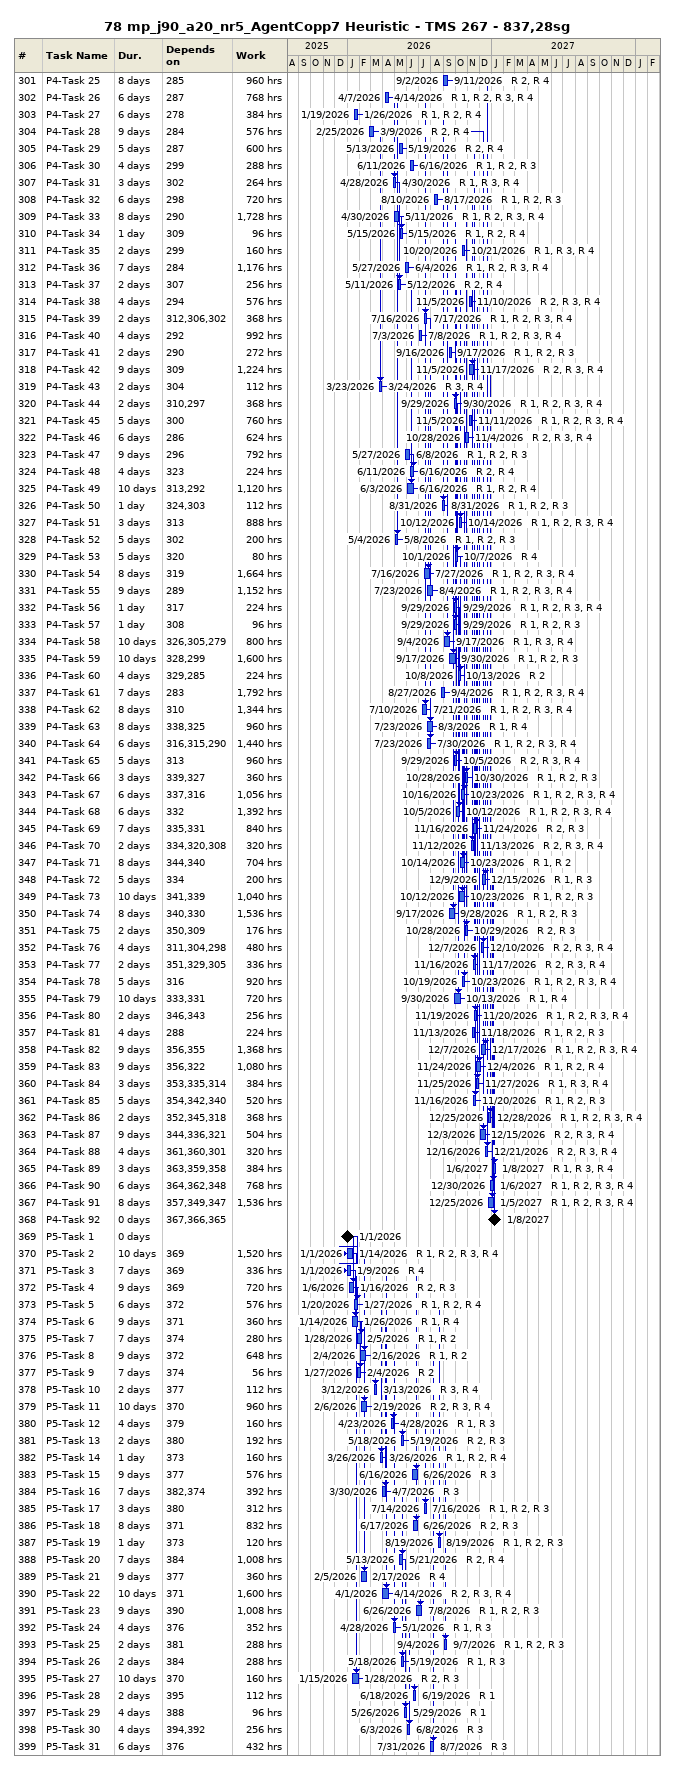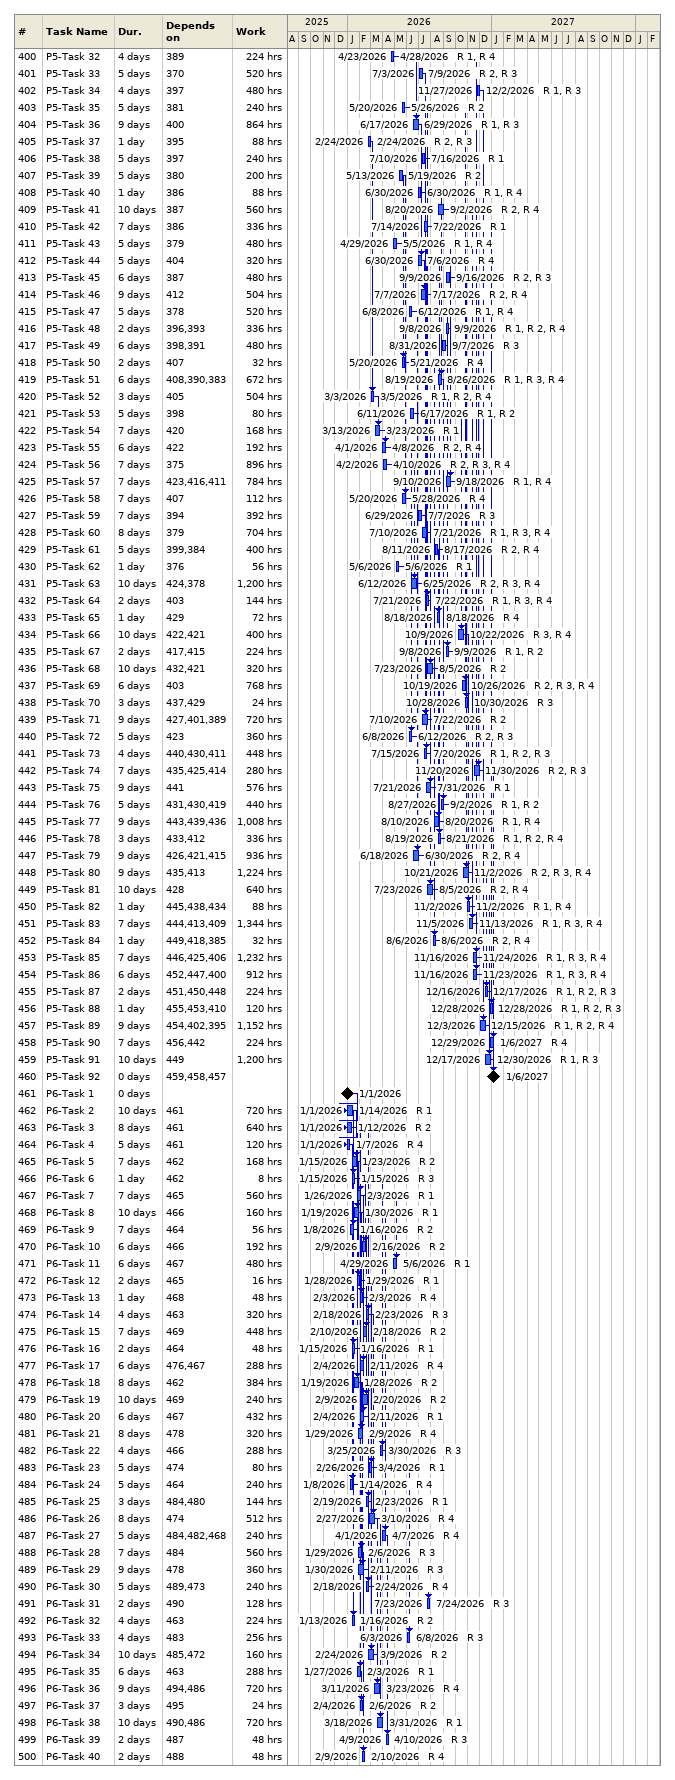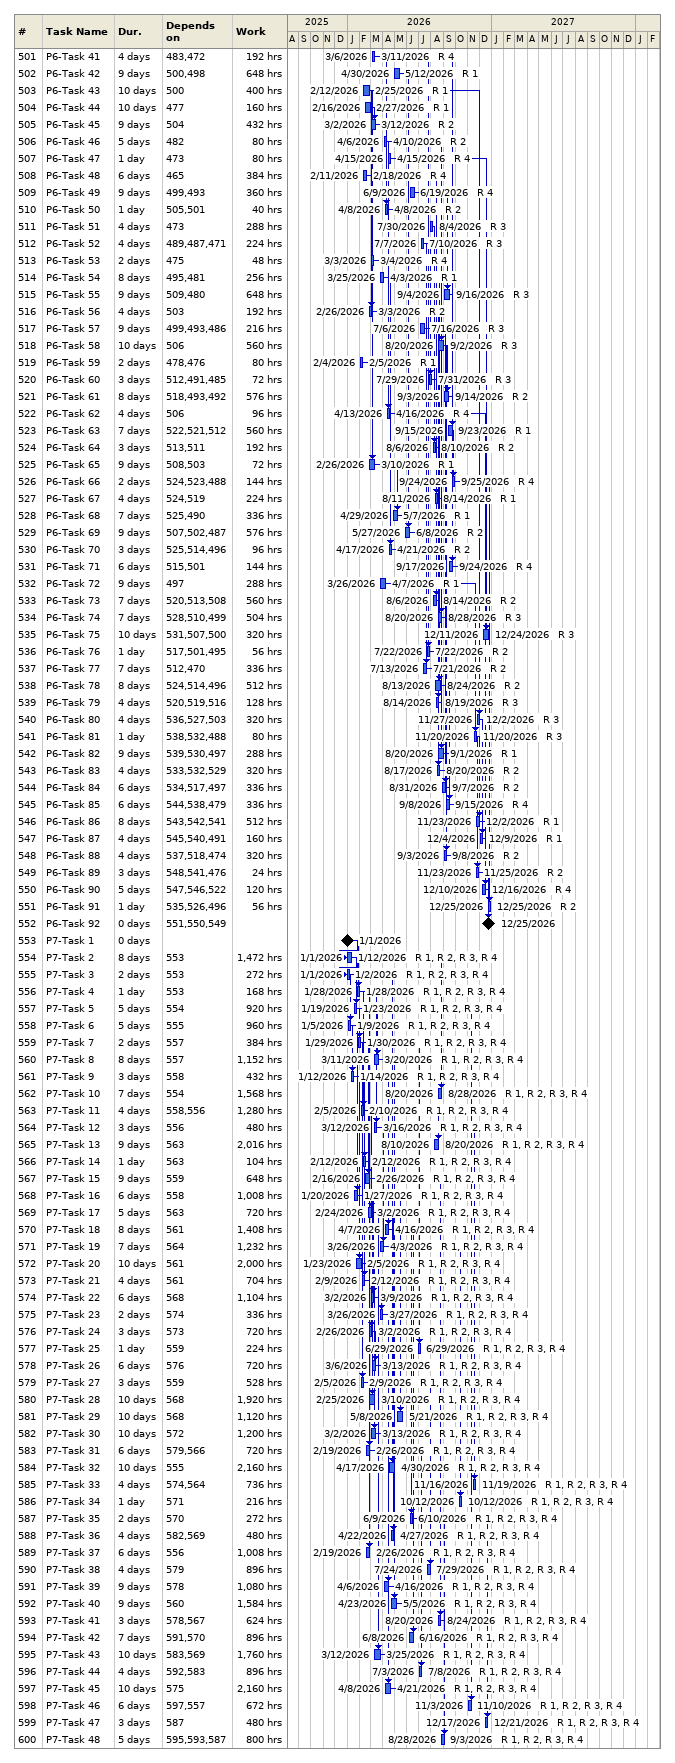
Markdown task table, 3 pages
78 mp_j90_a20_nr5_AgentCopp7 Heuristic - TMS 267 - 837,28sg

| ID | Task | Duration | Start | Finish | Predecessors | Resources | Work (h) |
|---|---|---|---|---|---|---|---|
| 301 | P4-Task 25 | 8d | 2026-09-02 | 2026-09-11 | 285 | R 2, R 4 | 960 |
| 302 | P4-Task 26 | 6d | 2026-04-07 | 2026-04-14 | 287 | R 1, R 2, R 3, R 4 | 768 |
| 303 | P4-Task 27 | 6d | 2026-01-19 | 2026-01-26 | 278 | R 1, R 2, R 4 | 384 |
| 304 | P4-Task 28 | 9d | 2026-02-25 | 2026-03-09 | 284 | R 2, R 4 | 576 |
| 305 | P4-Task 29 | 5d | 2026-05-13 | 2026-05-19 | 287 | R 2, R 4 | 600 |
| 306 | P4-Task 30 | 4d | 2026-06-11 | 2026-06-16 | 299 | R 1, R 2, R 3 | 288 |
| 307 | P4-Task 31 | 3d | 2026-04-28 | 2026-04-30 | 302 | R 1, R 3, R 4 | 264 |
| 308 | P4-Task 32 | 6d | 2026-08-10 | 2026-08-17 | 298 | R 1, R 2, R 3 | 720 |
| 309 | P4-Task 33 | 8d | 2026-04-30 | 2026-05-11 | 290 | R 1, R 2, R 3, R 4 | 1728 |
| 310 | P4-Task 34 | 1d | 2026-05-15 | 2026-05-15 | 309 | R 1, R 2, R 4 | 96 |
| 311 | P4-Task 35 | 2d | 2026-10-20 | 2026-10-21 | 299 | R 1, R 3, R 4 | 160 |
| 312 | P4-Task 36 | 7d | 2026-05-27 | 2026-06-04 | 284 | R 1, R 2, R 3, R 4 | 1176 |
| 313 | P4-Task 37 | 2d | 2026-05-11 | 2026-05-12 | 307 | R 2, R 4 | 256 |
| 314 | P4-Task 38 | 4d | 2026-11-05 | 2026-11-10 | 294 | R 2, R 3, R 4 | 576 |
| 315 | P4-Task 39 | 2d | 2026-07-16 | 2026-07-17 | 312, 306, 302 | R 1, R 2, R 3, R 4 | 368 |
| 316 | P4-Task 40 | 4d | 2026-07-03 | 2026-07-08 | 292 | R 1, R 2, R 3, R 4 | 992 |
| 317 | P4-Task 41 | 2d | 2026-09-16 | 2026-09-17 | 290 | R 1, R 2, R 3 | 272 |
| 318 | P4-Task 42 | 9d | 2026-11-05 | 2026-11-17 | 309 | R 2, R 3, R 4 | 1224 |
| 319 | P4-Task 43 | 2d | 2026-03-23 | 2026-03-24 | 304 | R 3, R 4 | 112 |
| 320 | P4-Task 44 | 2d | 2026-09-29 | 2026-09-30 | 310, 297 | R 1, R 2, R 3, R 4 | 368 |
| 321 | P4-Task 45 | 5d | 2026-11-05 | 2026-11-11 | 300 | R 1, R 2, R 3, R 4 | 760 |
| 322 | P4-Task 46 | 6d | 2026-10-28 | 2026-11-04 | 286 | R 2, R 3, R 4 | 624 |
| 323 | P4-Task 47 | 9d | 2026-05-27 | 2026-06-08 | 296 | R 1, R 2, R 3 | 792 |
| 324 | P4-Task 48 | 4d | 2026-06-11 | 2026-06-16 | 323 | R 2, R 4 | 224 |
| 325 | P4-Task 49 | 10d | 2026-06-03 | 2026-06-16 | 313, 292 | R 1, R 2, R 4 | 1120 |
| 326 | P4-Task 50 | 1d | 2026-08-31 | 2026-08-31 | 324, 303 | R 1, R 2, R 3 | 112 |
| 327 | P4-Task 51 | 3d | 2026-10-12 | 2026-10-14 | 313 | R 1, R 2, R 3, R 4 | 888 |
| 328 | P4-Task 52 | 5d | 2026-05-04 | 2026-05-08 | 302 | R 1, R 2, R 3 | 200 |
| 329 | P4-Task 53 | 5d | 2026-10-01 | 2026-10-07 | 320 | R 4 | 80 |
| 330 | P4-Task 54 | 8d | 2026-07-16 | 2026-07-27 | 319 | R 1, R 2, R 3, R 4 | 1664 |
| 331 | P4-Task 55 | 9d | 2026-07-23 | 2026-08-04 | 289 | R 1, R 2, R 3, R 4 | 1152 |
| 332 | P4-Task 56 | 1d | 2026-09-29 | 2026-09-29 | 317 | R 1, R 2, R 3, R 4 | 224 |
| 333 | P4-Task 57 | 1d | 2026-09-29 | 2026-09-29 | 308 | R 1, R 2, R 3 | 96 |
| 334 | P4-Task 58 | 10d | 2026-09-04 | 2026-09-17 | 326, 305, 279 | R 1, R 3, R 4 | 800 |
| 335 | P4-Task 59 | 10d | 2026-09-17 | 2026-09-30 | 328, 299 | R 1, R 2, R 3 | 1600 |
| 336 | P4-Task 60 | 4d | 2026-10-08 | 2026-10-13 | 329, 285 | R 2 | 224 |
| 337 | P4-Task 61 | 7d | 2026-08-27 | 2026-09-04 | 283 | R 1, R 2, R 3, R 4 | 1792 |
| 338 | P4-Task 62 | 8d | 2026-07-10 | 2026-07-21 | 310 | R 1, R 2, R 3, R 4 | 1344 |
| 339 | P4-Task 63 | 8d | 2026-07-23 | 2026-08-03 | 338, 325 | R 1, R 4 | 960 |
| 340 | P4-Task 64 | 6d | 2026-07-23 | 2026-07-30 | 316, 315, 290 | R 1, R 2, R 3, R 4 | 1440 |
| 341 | P4-Task 65 | 5d | 2026-09-29 | 2026-10-05 | 313 | R 2, R 3, R 4 | 960 |
| 342 | P4-Task 66 | 3d | 2026-10-28 | 2026-10-30 | 339, 327 | R 1, R 2, R 3 | 360 |
| 343 | P4-Task 67 | 6d | 2026-10-16 | 2026-10-23 | 337, 316 | R 1, R 2, R 3, R 4 | 1056 |
| 344 | P4-Task 68 | 6d | 2026-10-05 | 2026-10-12 | 332 | R 1, R 2, R 3, R 4 | 1392 |
| 345 | P4-Task 69 | 7d | 2026-11-16 | 2026-11-24 | 335, 331 | R 2, R 3 | 840 |
| 346 | P4-Task 70 | 2d | 2026-11-12 | 2026-11-13 | 334, 320, 308 | R 2, R 3, R 4 | 320 |
| 347 | P4-Task 71 | 8d | 2026-10-14 | 2026-10-23 | 344, 340 | R 1, R 2 | 704 |
| 348 | P4-Task 72 | 5d | 2026-12-09 | 2026-12-15 | 334 | R 1, R 3 | 200 |
| 349 | P4-Task 73 | 10d | 2026-10-12 | 2026-10-23 | 341, 339 | R 1, R 2, R 3 | 1040 |
| 350 | P4-Task 74 | 8d | 2026-09-17 | 2026-09-28 | 340, 330 | R 1, R 2, R 3 | 1536 |
| 351 | P4-Task 75 | 2d | 2026-10-28 | 2026-10-29 | 350, 309 | R 2, R 3 | 176 |
| 352 | P4-Task 76 | 4d | 2026-12-07 | 2026-12-10 | 311, 304, 298 | R 2, R 3, R 4 | 480 |
| 353 | P4-Task 77 | 2d | 2026-11-16 | 2026-11-17 | 351, 329, 305 | R 2, R 3, R 4 | 336 |
| 354 | P4-Task 78 | 5d | 2026-10-19 | 2026-10-23 | 316 | R 1, R 2, R 3, R 4 | 920 |
| 355 | P4-Task 79 | 10d | 2026-09-30 | 2026-10-13 | 333, 331 | R 1, R 4 | 720 |
| 356 | P4-Task 80 | 2d | 2026-11-19 | 2026-11-20 | 346, 343 | R 1, R 2, R 3, R 4 | 256 |
| 357 | P4-Task 81 | 4d | 2026-11-13 | 2026-11-18 | 288 | R 1, R 2, R 3 | 224 |
| 358 | P4-Task 82 | 9d | 2026-12-07 | 2026-12-17 | 356, 355 | R 1, R 2, R 3, R 4 | 1368 |
| 359 | P4-Task 83 | 9d | 2026-11-24 | 2026-12-04 | 356, 322 | R 1, R 2, R 4 | 1080 |
| 360 | P4-Task 84 | 3d | 2026-11-25 | 2026-11-27 | 353, 335, 314 | R 1, R 3, R 4 | 384 |
| 361 | P4-Task 85 | 5d | 2026-11-16 | 2026-11-20 | 354, 342, 340 | R 1, R 2, R 3 | 520 |
| 362 | P4-Task 86 | 2d | 2026-12-25 | 2026-12-28 | 352, 345, 318 | R 1, R 2, R 3, R 4 | 368 |
| 363 | P4-Task 87 | 9d | 2026-12-03 | 2026-12-15 | 344, 336, 321 | R 2, R 3, R 4 | 504 |
| 364 | P4-Task 88 | 4d | 2026-12-16 | 2026-12-21 | 361, 360, 301 | R 2, R 3, R 4 | 320 |
| 365 | P4-Task 89 | 3d | 2027-01-06 | 2027-01-08 | 363, 359, 358 | R 1, R 3, R 4 | 384 |
| 366 | P4-Task 90 | 6d | 2026-12-30 | 2027-01-06 | 364, 362, 348 | R 1, R 2, R 3, R 4 | 768 |
| 367 | P4-Task 91 | 8d | 2026-12-25 | 2027-01-05 | 357, 349, 347 | R 1, R 2, R 3, R 4 | 1536 |
| 368 | P4-Task 92 | 0d | 2027-01-08 | 2027-01-08 | 367, 366, 365 |  |  |
| 369 | P5-Task 1 | 0d | 2026-01-01 | 2026-01-01 |  |  |  |
| 370 | P5-Task 2 | 10d | 2026-01-01 | 2026-01-14 | 369 | R 1, R 2, R 3, R 4 | 1520 |
| 371 | P5-Task 3 | 7d | 2026-01-01 | 2026-01-09 | 369 | R 4 | 336 |
| 372 | P5-Task 4 | 9d | 2026-01-06 | 2026-01-16 | 369 | R 2, R 3 | 720 |
| 373 | P5-Task 5 | 6d | 2026-01-20 | 2026-01-27 | 372 | R 1, R 2, R 4 | 576 |
| 374 | P5-Task 6 | 9d | 2026-01-14 | 2026-01-26 | 371 | R 1, R 4 | 360 |
| 375 | P5-Task 7 | 7d | 2026-01-28 | 2026-02-05 | 374 | R 1, R 2 | 280 |
| 376 | P5-Task 8 | 9d | 2026-02-04 | 2026-02-16 | 372 | R 1, R 2 | 648 |
| 377 | P5-Task 9 | 7d | 2026-01-27 | 2026-02-04 | 374 | R 2 | 56 |
| 378 | P5-Task 10 | 2d | 2026-03-12 | 2026-03-13 | 377 | R 3, R 4 | 112 |
| 379 | P5-Task 11 | 10d | 2026-02-06 | 2026-02-19 | 370 | R 2, R 3, R 4 | 960 |
| 380 | P5-Task 12 | 4d | 2026-04-23 | 2026-04-28 | 379 | R 1, R 3 | 160 |
| 381 | P5-Task 13 | 2d | 2026-05-18 | 2026-05-19 | 380 | R 2, R 3 | 192 |
| 382 | P5-Task 14 | 1d | 2026-03-26 | 2026-03-26 | 373 | R 1, R 2, R 4 | 160 |
| 383 | P5-Task 15 | 9d | 2026-06-16 | 2026-06-26 | 377 | R 3 | 576 |
| 384 | P5-Task 16 | 7d | 2026-03-30 | 2026-04-07 | 382, 374 | R 3 | 392 |
| 385 | P5-Task 17 | 3d | 2026-07-14 | 2026-07-16 | 380 | R 1, R 2, R 3 | 312 |
| 386 | P5-Task 18 | 8d | 2026-06-17 | 2026-06-26 | 371 | R 2, R 3 | 832 |
| 387 | P5-Task 19 | 1d | 2026-08-19 | 2026-08-19 | 373 | R 1, R 2, R 3 | 120 |
| 388 | P5-Task 20 | 7d | 2026-05-13 | 2026-05-21 | 384 | R 2, R 4 | 1008 |
| 389 | P5-Task 21 | 9d | 2026-02-05 | 2026-02-17 | 377 | R 4 | 360 |
| 390 | P5-Task 22 | 10d | 2026-04-01 | 2026-04-14 | 371 | R 2, R 3, R 4 | 1600 |
| 391 | P5-Task 23 | 9d | 2026-06-26 | 2026-07-08 | 390 | R 1, R 2, R 3 | 1008 |
| 392 | P5-Task 24 | 4d | 2026-04-28 | 2026-05-01 | 376 | R 1, R 3 | 352 |
| 393 | P5-Task 25 | 2d | 2026-09-04 | 2026-09-07 | 381 | R 1, R 2, R 3 | 288 |
| 394 | P5-Task 26 | 2d | 2026-05-18 | 2026-05-19 | 384 | R 1, R 3 | 288 |
| 395 | P5-Task 27 | 10d | 2026-01-15 | 2026-01-28 | 370 | R 2, R 3 | 160 |
| 396 | P5-Task 28 | 2d | 2026-06-18 | 2026-06-19 | 395 | R 1 | 112 |
| 397 | P5-Task 29 | 4d | 2026-05-26 | 2026-05-29 | 388 | R 1 | 96 |
| 398 | P5-Task 30 | 4d | 2026-06-03 | 2026-06-08 | 394, 392 | R 3 | 256 |
| 399 | P5-Task 31 | 6d | 2026-07-31 | 2026-08-07 | 376 | R 3 | 432 |
| 400 | P5-Task 32 | 4d | 2026-04-23 | 2026-04-28 | 389 | R 1, R 4 | 224 |
| 401 | P5-Task 33 | 5d | 2026-07-03 | 2026-07-09 | 370 | R 2, R 3 | 520 |
| 402 | P5-Task 34 | 4d | 2026-11-27 | 2026-12-02 | 397 | R 1, R 3 | 480 |
| 403 | P5-Task 35 | 5d | 2026-05-20 | 2026-05-26 | 381 | R 2 | 240 |
| 404 | P5-Task 36 | 9d | 2026-06-17 | 2026-06-29 | 400 | R 1, R 3 | 864 |
| 405 | P5-Task 37 | 1d | 2026-02-24 | 2026-02-24 | 395 | R 2, R 3 | 88 |
| 406 | P5-Task 38 | 5d | 2026-07-10 | 2026-07-16 | 397 | R 1 | 240 |
| 407 | P5-Task 39 | 5d | 2026-05-13 | 2026-05-19 | 380 | R 2 | 200 |
| 408 | P5-Task 40 | 1d | 2026-06-30 | 2026-06-30 | 386 | R 1, R 4 | 88 |
| 409 | P5-Task 41 | 10d | 2026-08-20 | 2026-09-02 | 387 | R 2, R 4 | 560 |
| 410 | P5-Task 42 | 7d | 2026-07-14 | 2026-07-22 | 386 | R 1 | 336 |
| 411 | P5-Task 43 | 5d | 2026-04-29 | 2026-05-05 | 379 | R 1, R 4 | 480 |
| 412 | P5-Task 44 | 5d | 2026-06-30 | 2026-07-06 | 404 | R 4 | 320 |
| 413 | P5-Task 45 | 6d | 2026-09-09 | 2026-09-16 | 387 | R 2, R 3 | 480 |
| 414 | P5-Task 46 | 9d | 2026-07-07 | 2026-07-17 | 412 | R 2, R 4 | 504 |
| 415 | P5-Task 47 | 5d | 2026-06-08 | 2026-06-12 | 378 | R 1, R 4 | 520 |
| 416 | P5-Task 48 | 2d | 2026-09-08 | 2026-09-09 | 396, 393 | R 1, R 2, R 4 | 336 |
| 417 | P5-Task 49 | 6d | 2026-08-31 | 2026-09-07 | 398, 391 | R 3 | 480 |
| 418 | P5-Task 50 | 2d | 2026-05-20 | 2026-05-21 | 407 | R 4 | 32 |
| 419 | P5-Task 51 | 6d | 2026-08-19 | 2026-08-26 | 408, 390, 383 | R 1, R 3, R 4 | 672 |
| 420 | P5-Task 52 | 3d | 2026-03-03 | 2026-03-05 | 405 | R 1, R 2, R 4 | 504 |
| 421 | P5-Task 53 | 5d | 2026-06-11 | 2026-06-17 | 398 | R 1, R 2 | 80 |
| 422 | P5-Task 54 | 7d | 2026-03-13 | 2026-03-23 | 420 | R 1 | 168 |
| 423 | P5-Task 55 | 6d | 2026-04-01 | 2026-04-08 | 422 | R 2, R 4 | 192 |
| 424 | P5-Task 56 | 7d | 2026-04-02 | 2026-04-10 | 375 | R 2, R 3, R 4 | 896 |
| 425 | P5-Task 57 | 7d | 2026-09-10 | 2026-09-18 | 423, 416, 411 | R 1, R 4 | 784 |
| 426 | P5-Task 58 | 7d | 2026-05-20 | 2026-05-28 | 407 | R 4 | 112 |
| 427 | P5-Task 59 | 7d | 2026-06-29 | 2026-07-07 | 394 | R 3 | 392 |
| 428 | P5-Task 60 | 8d | 2026-07-10 | 2026-07-21 | 379 | R 1, R 3, R 4 | 704 |
| 429 | P5-Task 61 | 5d | 2026-08-11 | 2026-08-17 | 399, 384 | R 2, R 4 | 400 |
| 430 | P5-Task 62 | 1d | 2026-05-06 | 2026-05-06 | 376 | R 1 | 56 |
| 431 | P5-Task 63 | 10d | 2026-06-12 | 2026-06-25 | 424, 378 | R 2, R 3, R 4 | 1200 |
| 432 | P5-Task 64 | 2d | 2026-07-21 | 2026-07-22 | 403 | R 1, R 3, R 4 | 144 |
| 433 | P5-Task 65 | 1d | 2026-08-18 | 2026-08-18 | 429 | R 4 | 72 |
| 434 | P5-Task 66 | 10d | 2026-10-09 | 2026-10-22 | 422, 421 | R 3, R 4 | 400 |
| 435 | P5-Task 67 | 2d | 2026-09-08 | 2026-09-09 | 417, 415 | R 1, R 2 | 224 |
| 436 | P5-Task 68 | 10d | 2026-07-23 | 2026-08-05 | 432, 421 | R 2 | 320 |
| 437 | P5-Task 69 | 6d | 2026-10-19 | 2026-10-26 | 403 | R 2, R 3, R 4 | 768 |
| 438 | P5-Task 70 | 3d | 2026-10-28 | 2026-10-30 | 437, 429 | R 3 | 24 |
| 439 | P5-Task 71 | 9d | 2026-07-10 | 2026-07-22 | 427, 401, 389 | R 2 | 720 |
| 440 | P5-Task 72 | 5d | 2026-06-08 | 2026-06-12 | 423 | R 2, R 3 | 360 |
| 441 | P5-Task 73 | 4d | 2026-07-15 | 2026-07-20 | 440, 430, 411 | R 1, R 2, R 3 | 448 |
| 442 | P5-Task 74 | 7d | 2026-11-20 | 2026-11-30 | 435, 425, 414 | R 2, R 3 | 280 |
| 443 | P5-Task 75 | 9d | 2026-07-21 | 2026-07-31 | 441 | R 1 | 576 |
| 444 | P5-Task 76 | 5d | 2026-08-27 | 2026-09-02 | 431, 430, 419 | R 1, R 2 | 440 |
| 445 | P5-Task 77 | 9d | 2026-08-10 | 2026-08-20 | 443, 439, 436 | R 1, R 4 | 1008 |
| 446 | P5-Task 78 | 3d | 2026-08-19 | 2026-08-21 | 433, 412 | R 1, R 2, R 4 | 336 |
| 447 | P5-Task 79 | 9d | 2026-06-18 | 2026-06-30 | 426, 421, 415 | R 2, R 4 | 936 |
| 448 | P5-Task 80 | 9d | 2026-10-21 | 2026-11-02 | 435, 413 | R 2, R 3, R 4 | 1224 |
| 449 | P5-Task 81 | 10d | 2026-07-23 | 2026-08-05 | 428 | R 2, R 4 | 640 |
| 450 | P5-Task 82 | 1d | 2026-11-02 | 2026-11-02 | 445, 438, 434 | R 1, R 4 | 88 |
| 451 | P5-Task 83 | 7d | 2026-11-05 | 2026-11-13 | 444, 413, 409 | R 1, R 3, R 4 | 1344 |
| 452 | P5-Task 84 | 1d | 2026-08-06 | 2026-08-06 | 449, 418, 385 | R 2, R 4 | 32 |
| 453 | P5-Task 85 | 7d | 2026-11-16 | 2026-11-24 | 446, 425, 406 | R 1, R 3, R 4 | 1232 |
| 454 | P5-Task 86 | 6d | 2026-11-16 | 2026-11-23 | 452, 447, 400 | R 1, R 3, R 4 | 912 |
| 455 | P5-Task 87 | 2d | 2026-12-16 | 2026-12-17 | 451, 450, 448 | R 1, R 2, R 3 | 224 |
| 456 | P5-Task 88 | 1d | 2026-12-28 | 2026-12-28 | 455, 453, 410 | R 1, R 2, R 3 | 120 |
| 457 | P5-Task 89 | 9d | 2026-12-03 | 2026-12-15 | 454, 402, 395 | R 1, R 2, R 4 | 1152 |
| 458 | P5-Task 90 | 7d | 2026-12-29 | 2027-01-06 | 456, 442 | R 4 | 224 |
| 459 | P5-Task 91 | 10d | 2026-12-17 | 2026-12-30 | 449 | R 1, R 3 | 1200 |
| 460 | P5-Task 92 | 0d | 2027-01-06 | 2027-01-06 | 459, 458, 457 |  |  |
| 461 | P6-Task 1 | 0d | 2026-01-01 | 2026-01-01 |  |  |  |
| 462 | P6-Task 2 | 10d | 2026-01-01 | 2026-01-14 | 461 | R 1 | 720 |
| 463 | P6-Task 3 | 8d | 2026-01-01 | 2026-01-12 | 461 | R 2 | 640 |
| 464 | P6-Task 4 | 5d | 2026-01-01 | 2026-01-07 | 461 | R 4 | 120 |
| 465 | P6-Task 5 | 7d | 2026-01-15 | 2026-01-23 | 462 | R 2 | 168 |
| 466 | P6-Task 6 | 1d | 2026-01-15 | 2026-01-15 | 462 | R 3 | 8 |
| 467 | P6-Task 7 | 7d | 2026-01-26 | 2026-02-03 | 465 | R 1 | 560 |
| 468 | P6-Task 8 | 10d | 2026-01-19 | 2026-01-30 | 466 | R 1 | 160 |
| 469 | P6-Task 9 | 7d | 2026-01-08 | 2026-01-16 | 464 | R 2 | 56 |
| 470 | P6-Task 10 | 6d | 2026-02-09 | 2026-02-16 | 466 | R 2 | 192 |
| 471 | P6-Task 11 | 6d | 2026-04-29 | 2026-05-06 | 467 | R 1 | 480 |
| 472 | P6-Task 12 | 2d | 2026-01-28 | 2026-01-29 | 465 | R 1 | 16 |
| 473 | P6-Task 13 | 1d | 2026-02-03 | 2026-02-03 | 468 | R 4 | 48 |
| 474 | P6-Task 14 | 4d | 2026-02-18 | 2026-02-23 | 463 | R 3 | 320 |
| 475 | P6-Task 15 | 7d | 2026-02-10 | 2026-02-18 | 469 | R 2 | 448 |
| 476 | P6-Task 16 | 2d | 2026-01-15 | 2026-01-16 | 464 | R 1 | 48 |
| 477 | P6-Task 17 | 6d | 2026-02-04 | 2026-02-11 | 476, 467 | R 4 | 288 |
| 478 | P6-Task 18 | 8d | 2026-01-19 | 2026-01-28 | 462 | R 2 | 384 |
| 479 | P6-Task 19 | 10d | 2026-02-09 | 2026-02-20 | 469 | R 2 | 240 |
| 480 | P6-Task 20 | 6d | 2026-02-04 | 2026-02-11 | 467 | R 1 | 432 |
| 481 | P6-Task 21 | 8d | 2026-01-29 | 2026-02-09 | 478 | R 4 | 320 |
| 482 | P6-Task 22 | 4d | 2026-03-25 | 2026-03-30 | 466 | R 3 | 288 |
| 483 | P6-Task 23 | 5d | 2026-02-26 | 2026-03-04 | 474 | R 1 | 80 |
| 484 | P6-Task 24 | 5d | 2026-01-08 | 2026-01-14 | 464 | R 4 | 240 |
| 485 | P6-Task 25 | 3d | 2026-02-19 | 2026-02-23 | 484, 480 | R 1 | 144 |
| 486 | P6-Task 26 | 8d | 2026-02-27 | 2026-03-10 | 474 | R 4 | 512 |
| 487 | P6-Task 27 | 5d | 2026-04-01 | 2026-04-07 | 484, 482, 468 | R 4 | 240 |
| 488 | P6-Task 28 | 7d | 2026-01-29 | 2026-02-06 | 484 | R 3 | 560 |
| 489 | P6-Task 29 | 9d | 2026-01-30 | 2026-02-11 | 478 | R 3 | 360 |
| 490 | P6-Task 30 | 5d | 2026-02-18 | 2026-02-24 | 489, 473 | R 4 | 240 |
| 491 | P6-Task 31 | 2d | 2026-07-23 | 2026-07-24 | 490 | R 3 | 128 |
| 492 | P6-Task 32 | 4d | 2026-01-13 | 2026-01-16 | 463 | R 2 | 224 |
| 493 | P6-Task 33 | 4d | 2026-06-03 | 2026-06-08 | 483 | R 3 | 256 |
| 494 | P6-Task 34 | 10d | 2026-02-24 | 2026-03-09 | 485, 472 | R 2 | 160 |
| 495 | P6-Task 35 | 6d | 2026-01-27 | 2026-02-03 | 463 | R 1 | 288 |
| 496 | P6-Task 36 | 9d | 2026-03-11 | 2026-03-23 | 494, 486 | R 4 | 720 |
| 497 | P6-Task 37 | 3d | 2026-02-04 | 2026-02-06 | 495 | R 2 | 24 |
| 498 | P6-Task 38 | 10d | 2026-03-18 | 2026-03-31 | 490, 486 | R 1 | 720 |
| 499 | P6-Task 39 | 2d | 2026-04-09 | 2026-04-10 | 487 | R 3 | 48 |
| 500 | P6-Task 40 | 2d | 2026-02-09 | 2026-02-10 | 488 | R 4 | 48 |
| 501 | P6-Task 41 | 4d | 2026-03-06 | 2026-03-11 | 483, 472 | R 4 | 192 |
| 502 | P6-Task 42 | 9d | 2026-04-30 | 2026-05-12 | 500, 498 | R 1 | 648 |
| 503 | P6-Task 43 | 10d | 2026-02-12 | 2026-02-25 | 500 | R 1 | 400 |
| 504 | P6-Task 44 | 10d | 2026-02-16 | 2026-02-27 | 477 | R 1 | 160 |
| 505 | P6-Task 45 | 9d | 2026-03-02 | 2026-03-12 | 504 | R 2 | 432 |
| 506 | P6-Task 46 | 5d | 2026-04-06 | 2026-04-10 | 482 | R 2 | 80 |
| 507 | P6-Task 47 | 1d | 2026-04-15 | 2026-04-15 | 473 | R 4 | 80 |
| 508 | P6-Task 48 | 6d | 2026-02-11 | 2026-02-18 | 465 | R 4 | 384 |
| 509 | P6-Task 49 | 9d | 2026-06-09 | 2026-06-19 | 499, 493 | R 4 | 360 |
| 510 | P6-Task 50 | 1d | 2026-04-08 | 2026-04-08 | 505, 501 | R 2 | 40 |
| 511 | P6-Task 51 | 4d | 2026-07-30 | 2026-08-04 | 473 | R 3 | 288 |
| 512 | P6-Task 52 | 4d | 2026-07-07 | 2026-07-10 | 489, 487, 471 | R 3 | 224 |
| 513 | P6-Task 53 | 2d | 2026-03-03 | 2026-03-04 | 475 | R 4 | 48 |
| 514 | P6-Task 54 | 8d | 2026-03-25 | 2026-04-03 | 495, 481 | R 1 | 256 |
| 515 | P6-Task 55 | 9d | 2026-09-04 | 2026-09-16 | 509, 480 | R 3 | 648 |
| 516 | P6-Task 56 | 4d | 2026-02-26 | 2026-03-03 | 503 | R 2 | 192 |
| 517 | P6-Task 57 | 9d | 2026-07-06 | 2026-07-16 | 499, 493, 486 | R 3 | 216 |
| 518 | P6-Task 58 | 10d | 2026-08-20 | 2026-09-02 | 506 | R 3 | 560 |
| 519 | P6-Task 59 | 2d | 2026-02-04 | 2026-02-05 | 478, 476 | R 1 | 80 |
| 520 | P6-Task 60 | 3d | 2026-07-29 | 2026-07-31 | 512, 491, 485 | R 3 | 72 |
| 521 | P6-Task 61 | 8d | 2026-09-03 | 2026-09-14 | 518, 493, 492 | R 2 | 576 |
| 522 | P6-Task 62 | 4d | 2026-04-13 | 2026-04-16 | 506 | R 4 | 96 |
| 523 | P6-Task 63 | 7d | 2026-09-15 | 2026-09-23 | 522, 521, 512 | R 1 | 560 |
| 524 | P6-Task 64 | 3d | 2026-08-06 | 2026-08-10 | 513, 511 | R 2 | 192 |
| 525 | P6-Task 65 | 9d | 2026-02-26 | 2026-03-10 | 508, 503 | R 1 | 72 |
| 526 | P6-Task 66 | 2d | 2026-09-24 | 2026-09-25 | 524, 523, 488 | R 4 | 144 |
| 527 | P6-Task 67 | 4d | 2026-08-11 | 2026-08-14 | 524, 519 | R 1 | 224 |
| 528 | P6-Task 68 | 7d | 2026-04-29 | 2026-05-07 | 525, 490 | R 1 | 336 |
| 529 | P6-Task 69 | 9d | 2026-05-27 | 2026-06-08 | 507, 502, 487 | R 2 | 576 |
| 530 | P6-Task 70 | 3d | 2026-04-17 | 2026-04-21 | 525, 514, 496 | R 2 | 96 |
| 531 | P6-Task 71 | 6d | 2026-09-17 | 2026-09-24 | 515, 501 | R 4 | 144 |
| 532 | P6-Task 72 | 9d | 2026-03-26 | 2026-04-07 | 497 | R 1 | 288 |
| 533 | P6-Task 73 | 7d | 2026-08-06 | 2026-08-14 | 520, 513, 508 | R 2 | 560 |
| 534 | P6-Task 74 | 7d | 2026-08-20 | 2026-08-28 | 528, 510, 499 | R 3 | 504 |
| 535 | P6-Task 75 | 10d | 2026-12-11 | 2026-12-24 | 531, 507, 500 | R 3 | 320 |
| 536 | P6-Task 76 | 1d | 2026-07-22 | 2026-07-22 | 517, 501, 495 | R 2 | 56 |
| 537 | P6-Task 77 | 7d | 2026-07-13 | 2026-07-21 | 512, 470 | R 2 | 336 |
| 538 | P6-Task 78 | 8d | 2026-08-13 | 2026-08-24 | 524, 514, 496 | R 2 | 512 |
| 539 | P6-Task 79 | 4d | 2026-08-14 | 2026-08-19 | 520, 519, 516 | R 3 | 128 |
| 540 | P6-Task 80 | 4d | 2026-11-27 | 2026-12-02 | 536, 527, 503 | R 3 | 320 |
| 541 | P6-Task 81 | 1d | 2026-11-20 | 2026-11-20 | 538, 532, 488 | R 3 | 80 |
| 542 | P6-Task 82 | 9d | 2026-08-20 | 2026-09-01 | 539, 530, 497 | R 1 | 288 |
| 543 | P6-Task 83 | 4d | 2026-08-17 | 2026-08-20 | 533, 532, 529 | R 2 | 320 |
| 544 | P6-Task 84 | 6d | 2026-08-31 | 2026-09-07 | 534, 517, 497 | R 2 | 336 |
| 545 | P6-Task 85 | 6d | 2026-09-08 | 2026-09-15 | 544, 538, 479 | R 4 | 336 |
| 546 | P6-Task 86 | 8d | 2026-11-23 | 2026-12-02 | 543, 542, 541 | R 1 | 512 |
| 547 | P6-Task 87 | 4d | 2026-12-04 | 2026-12-09 | 545, 540, 491 | R 1 | 160 |
| 548 | P6-Task 88 | 4d | 2026-09-03 | 2026-09-08 | 537, 518, 474 | R 2 | 320 |
| 549 | P6-Task 89 | 3d | 2026-11-23 | 2026-11-25 | 548, 541, 476 | R 2 | 24 |
| 550 | P6-Task 90 | 5d | 2026-12-10 | 2026-12-16 | 547, 546, 522 | R 4 | 120 |
| 551 | P6-Task 91 | 1d | 2026-12-25 | 2026-12-25 | 535, 526, 496 | R 2 | 56 |
| 552 | P6-Task 92 | 0d | 2026-12-25 | 2026-12-25 | 551, 550, 549 |  |  |
| 553 | P7-Task 1 | 0d | 2026-01-01 | 2026-01-01 |  |  |  |
| 554 | P7-Task 2 | 8d | 2026-01-01 | 2026-01-12 | 553 | R 1, R 2, R 3, R 4 | 1472 |
| 555 | P7-Task 3 | 2d | 2026-01-01 | 2026-01-02 | 553 | R 1, R 2, R 3, R 4 | 272 |
| 556 | P7-Task 4 | 1d | 2026-01-28 | 2026-01-28 | 553 | R 1, R 2, R 3, R 4 | 168 |
| 557 | P7-Task 5 | 5d | 2026-01-19 | 2026-01-23 | 554 | R 1, R 2, R 3, R 4 | 920 |
| 558 | P7-Task 6 | 5d | 2026-01-05 | 2026-01-09 | 555 | R 1, R 2, R 3, R 4 | 960 |
| 559 | P7-Task 7 | 2d | 2026-01-29 | 2026-01-30 | 557 | R 1, R 2, R 3, R 4 | 384 |
| 560 | P7-Task 8 | 8d | 2026-03-11 | 2026-03-20 | 557 | R 1, R 2, R 3, R 4 | 1152 |
| 561 | P7-Task 9 | 3d | 2026-01-12 | 2026-01-14 | 558 | R 1, R 2, R 3, R 4 | 432 |
| 562 | P7-Task 10 | 7d | 2026-08-20 | 2026-08-28 | 554 | R 1, R 2, R 3, R 4 | 1568 |
| 563 | P7-Task 11 | 4d | 2026-02-05 | 2026-02-10 | 558, 556 | R 1, R 2, R 3, R 4 | 1280 |
| 564 | P7-Task 12 | 3d | 2026-03-12 | 2026-03-16 | 556 | R 1, R 2, R 3, R 4 | 480 |
| 565 | P7-Task 13 | 9d | 2026-08-10 | 2026-08-20 | 563 | R 1, R 2, R 3, R 4 | 2016 |
| 566 | P7-Task 14 | 1d | 2026-02-12 | 2026-02-12 | 563 | R 1, R 2, R 3, R 4 | 104 |
| 567 | P7-Task 15 | 9d | 2026-02-16 | 2026-02-26 | 559 | R 1, R 2, R 3, R 4 | 648 |
| 568 | P7-Task 16 | 6d | 2026-01-20 | 2026-01-27 | 558 | R 1, R 2, R 3, R 4 | 1008 |
| 569 | P7-Task 17 | 5d | 2026-02-24 | 2026-03-02 | 563 | R 1, R 2, R 3, R 4 | 720 |
| 570 | P7-Task 18 | 8d | 2026-04-07 | 2026-04-16 | 561 | R 1, R 2, R 3, R 4 | 1408 |
| 571 | P7-Task 19 | 7d | 2026-03-26 | 2026-04-03 | 564 | R 1, R 2, R 3, R 4 | 1232 |
| 572 | P7-Task 20 | 10d | 2026-01-23 | 2026-02-05 | 561 | R 1, R 2, R 3, R 4 | 2000 |
| 573 | P7-Task 21 | 4d | 2026-02-09 | 2026-02-12 | 561 | R 1, R 2, R 3, R 4 | 704 |
| 574 | P7-Task 22 | 6d | 2026-03-02 | 2026-03-09 | 568 | R 1, R 2, R 3, R 4 | 1104 |
| 575 | P7-Task 23 | 2d | 2026-03-26 | 2026-03-27 | 574 | R 1, R 2, R 3, R 4 | 336 |
| 576 | P7-Task 24 | 3d | 2026-02-26 | 2026-03-02 | 573 | R 1, R 2, R 3, R 4 | 720 |
| 577 | P7-Task 25 | 1d | 2026-06-29 | 2026-06-29 | 559 | R 1, R 2, R 3, R 4 | 224 |
| 578 | P7-Task 26 | 6d | 2026-03-06 | 2026-03-13 | 576 | R 1, R 2, R 3, R 4 | 720 |
| 579 | P7-Task 27 | 3d | 2026-02-05 | 2026-02-09 | 559 | R 1, R 2, R 3, R 4 | 528 |
| 580 | P7-Task 28 | 10d | 2026-02-25 | 2026-03-10 | 568 | R 1, R 2, R 3, R 4 | 1920 |
| 581 | P7-Task 29 | 10d | 2026-05-08 | 2026-05-21 | 568 | R 1, R 2, R 3, R 4 | 1120 |
| 582 | P7-Task 30 | 10d | 2026-03-02 | 2026-03-13 | 572 | R 1, R 2, R 3, R 4 | 1200 |
| 583 | P7-Task 31 | 6d | 2026-02-19 | 2026-02-26 | 579, 566 | R 1, R 2, R 3, R 4 | 720 |
| 584 | P7-Task 32 | 10d | 2026-04-17 | 2026-04-30 | 555 | R 1, R 2, R 3, R 4 | 2160 |
| 585 | P7-Task 33 | 4d | 2026-11-16 | 2026-11-19 | 574, 564 | R 1, R 2, R 3, R 4 | 736 |
| 586 | P7-Task 34 | 1d | 2026-10-12 | 2026-10-12 | 571 | R 1, R 2, R 3, R 4 | 216 |
| 587 | P7-Task 35 | 2d | 2026-06-09 | 2026-06-10 | 570 | R 1, R 2, R 3, R 4 | 272 |
| 588 | P7-Task 36 | 4d | 2026-04-22 | 2026-04-27 | 582, 569 | R 1, R 2, R 3, R 4 | 480 |
| 589 | P7-Task 37 | 6d | 2026-02-19 | 2026-02-26 | 556 | R 1, R 2, R 3, R 4 | 1008 |
| 590 | P7-Task 38 | 4d | 2026-07-24 | 2026-07-29 | 579 | R 1, R 2, R 3, R 4 | 896 |
| 591 | P7-Task 39 | 9d | 2026-04-06 | 2026-04-16 | 578 | R 1, R 2, R 3, R 4 | 1080 |
| 592 | P7-Task 40 | 9d | 2026-04-23 | 2026-05-05 | 560 | R 1, R 2, R 3, R 4 | 1584 |
| 593 | P7-Task 41 | 3d | 2026-08-20 | 2026-08-24 | 578, 567 | R 1, R 2, R 3, R 4 | 624 |
| 594 | P7-Task 42 | 7d | 2026-06-08 | 2026-06-16 | 591, 570 | R 1, R 2, R 3, R 4 | 896 |
| 595 | P7-Task 43 | 10d | 2026-03-12 | 2026-03-25 | 583, 569 | R 1, R 2, R 3, R 4 | 1760 |
| 596 | P7-Task 44 | 4d | 2026-07-03 | 2026-07-08 | 592, 583 | R 1, R 2, R 3, R 4 | 896 |
| 597 | P7-Task 45 | 10d | 2026-04-08 | 2026-04-21 | 575 | R 1, R 2, R 3, R 4 | 2160 |
| 598 | P7-Task 46 | 6d | 2026-11-03 | 2026-11-10 | 597, 557 | R 1, R 2, R 3, R 4 | 672 |
| 599 | P7-Task 47 | 3d | 2026-12-17 | 2026-12-21 | 587 | R 1, R 2, R 3, R 4 | 480 |
| 600 | P7-Task 48 | 5d | 2026-08-28 | 2026-09-03 | 595, 593, 587 | R 1, R 2, R 3, R 4 | 800 |
